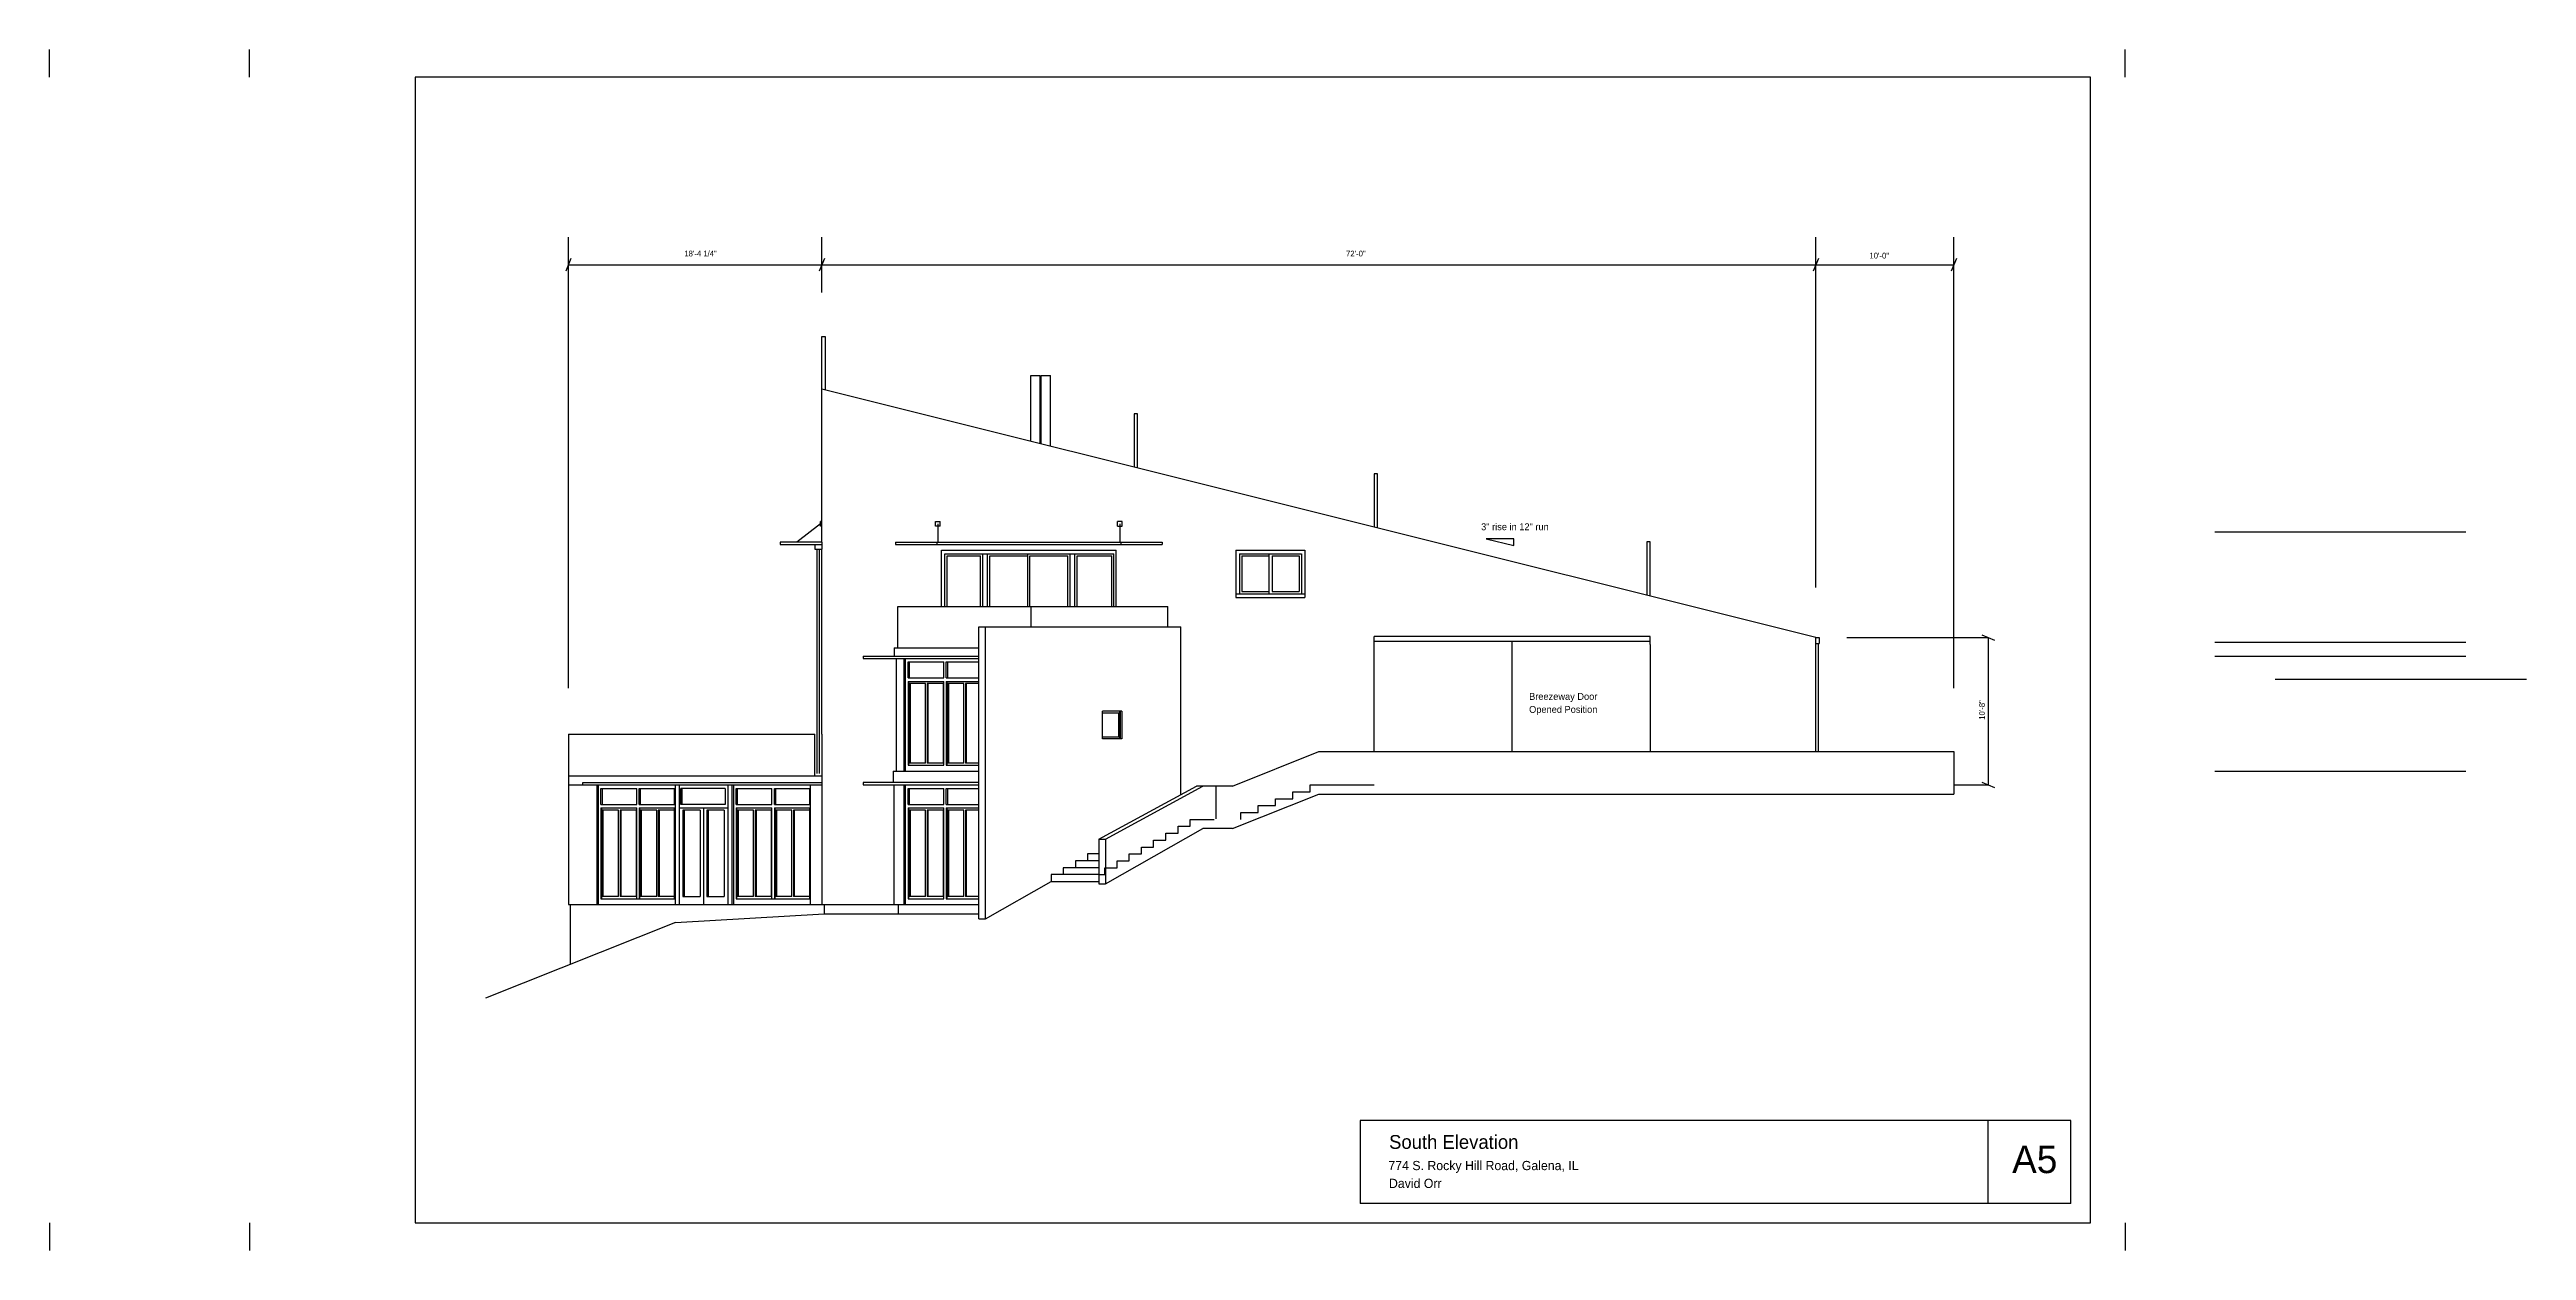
# Model space of a CAD drawing. Header units: inches. Extents: x -9330 to -3694, y -1744 to 4421.
# Drawn here: x -5846 to -3694, y 3377 to 4421 of the extents above; entities that cross this region are included whole.
import ezdxf

# ---------------------------------------------------------------- set-up
doc = ezdxf.new("R2010")
doc.units = ezdxf.units.IN
doc.header["$LTSCALE"] = 64
doc.header["$MEASUREMENT"] = 0
doc.linetypes.add('ACAD_ISO02W100', pattern=[15, 12, -3])
doc.layers.get('0').update_dxf_attribs({"color": 253})
for name, color, linetype in [('A-Elev-North', 7, 'Continuous'), ('A-Elev-South', 7, 'Continuous'), ('border', 7, 'Continuous'), ('construction', 172, 'Continuous'), ('dimensions', 252, 'Continuous'), ('L-construction', 7, 'Continuous')]:
    doc.layers.add(name, color=color, linetype=linetype)

msp = doc.modelspace()

# ---------------------------------------------------------------- linework, layer by layer
at = {"color": 253}
for p, q in [((-4818.3, 3780.3, 0), (-4743.3, 3810.3, 0)), ((-4818.3, 3743.3, 0), (-4743.3, 3773.3))]:
    msp.add_line(p, q, dxfattribs=at)
for p, q in [((-4089.6, 3489.5), (-4707.4, 3489.5)), ((-4707.4, 3489.5), (-4707.4, 3417.5)), ((-4161.6, 3417.5), (-4161.6, 3489.5)), ((-4089.6, 3417.5), (-4089.6, 3489.5)), ((-4089.6, 3417.5), (-4707.4, 3417.5))]:
    msp.add_line(p, q)
at = {"layer": 'A-Elev-North', "color": 252}
for p, q in [((-5175.3, 4125.3), (-5175.3, 4171)), ((-5172.3, 4171), (-5172.3, 4124.5)), ((-4903.8, 4103.9, 21691.4), (-4903.8, 4057.4, 21691.4)), ((-4900.8, 4056.6, 21691.4), (-4900.8, 4103.9, 21691.4)), ((-4695.3, 4051.8, 21691.4), (-4695.3, 4005.3, 21691.4)), ((-4692.3, 4004.5, 21691.4), (-4692.3, 4051.8, 21691.4)), ((-5181.3, 3990.3, 0), (-5175.3, 3990.3, 0)), ((-5175.3, 3992.3, 0), (-5175.3, 3986.3, 0)), ((-4458.3, 3992.5, -10845.7), (-4458.3, 3946, -10845.7)), ((-4455.3, 3945.3, -10845.7), (-4455.3, 3992.5, -10845.7))]:
    msp.add_line(p, q, dxfattribs=at)
at = {"layer": 'A-Elev-North'}
for p, q in [((-5181.3, 3990.3, 0), (-5181.3, 3986.3, 0)), ((-5181.3, 3986.3, 0), (-5175.3, 3986.3, 0)), ((-5179.3, 3867.7, 0), (-5179.3, 3867.7, 0)), ((-5181.3, 3789.3, 0), (-5181.3, 3825.3, 0))]:
    msp.add_line(p, q, dxfattribs=at)
at = {"layer": 'A-Elev-North', "color": 253}
for p, q in [((-5179.3, 3791.3, 0), (-5179.3, 3986.3, 0)), ((-5177.3, 3791.3, 0), (-5177.3, 3986.3, 0))]:
    msp.add_line(p, q, dxfattribs=at)
at = {"layer": 'A-Elev-North', "color": 251}
for p, q in [((-5099, 3874.3, 69957.9), (-5099, 3888.3, 73267.6)), ((-5065.8, 3874.3, 18815.2), (-5065.8, 3888.3, 22124.8)), ((-5365.9, 3764.3, 33550.3), (-5365.9, 3778.3, 36859.9)), ((-5332.7, 3764.3, -17592.5), (-5332.7, 3778.3, -14282.8)), ((-5296.6, 3764.3, -17643.2), (-5296.6, 3778.3, -14333.6)), ((-5248.5, 3764.3, 29427.5), (-5248.5, 3778.3, 32737.1)), ((-5215.2, 3764.3, -21715.3), (-5215.2, 3778.3, -18405.7)), ((-5099, 3764.3, 33550.3), (-5099, 3778.3, 36859.9)), ((-5065.8, 3764.3, -17592.5), (-5065.8, 3778.3, -14282.8))]:
    msp.add_line(p, q, dxfattribs=at)
at = {"layer": 'A-Elev-South', "color": 252}
for p, q in [((-4993.5, 4079.8, 0), (-4993.5, 4137.3, 21691.4)), ((-4993.5, 4137.3, 21691.4), (-4985.5, 4137.3, 21691.4)), ((-4985.5, 4077.8, 0), (-4985.5, 4137.3, 21691.4)), ((-4984.6, 4137.3, 21691.4), (-4976.6, 4137.3, 21691.4)), ((-4984.6, 4077.6, 0), (-4984.6, 4137.3, 21691.4)), ((-4976.6, 4075.6, 0), (-4976.6, 4137.3, 21691.4)), ((-5076.3, 4010.3, -0.1), (-5072.3, 4010.3, -0.1)), ((-5076.3, 4006.3, -0.1), (-5076.3, 4010.3, -0.1)), ((-5072.3, 4006.3, -0.1), (-5076.3, 4006.3, -0.1)), ((-5072.3, 4006.3, -0.1), (-5072.3, 4010.3, -0.1)), ((-4914.3, 4010.3, -0.1), (-4918.3, 4010.3, -0.1)), ((-4918.3, 4006.3, -0.1), (-4918.3, 4010.3, -0.1)), ((-4918.3, 4006.3, -0.1), (-4914.3, 4006.3, -0.1)), ((-4914.3, 4006.3, -0.1), (-4914.3, 4010.3, -0.1)), ((-4815.3, 3985.3, 0), (-4755.3, 3985.3, 0)), ((-4815.3, 3985.3, 0), (-4815.3, 3944.3, 0)), ((-4755.3, 3985.3, 0), (-4755.3, 3944.3, 0)), ((-4815.3, 3944.3, -774.7), (-4755.3, 3944.3, -774.7)), ((-4311.3, 3909.3, -10845.7), (-4308.3, 3909.3, -10845.7)), ((-4311.3, 3904.3, -10845.7), (-4308.3, 3904.3, -10845.7)), ((-4309.3, 3904.3, -10845.7), (-4309.3, 3810.3, -14877.2)), ((-4308.3, 3909.3, -10845.7), (-4308.3, 3904.3, -10845.7)), ((-5139.3, 3893.3, 51396.2), (-5139.3, 3891.3, 51396.2)), ((-5100.3, 3871.3, 26272.6), (-5100.3, 3798.3, -14005.5)), ((-5099.9, 3871.3, 26234.7), (-5099.9, 3798.3, -14043.4)), ((-5085.1, 3869.3, 122365.3), (-5099.2, 3869.3, 122365.3)), ((-5099.2, 3869.3, 122365.3), (-5099.2, 3800.3, 82087.2)), ((-5098.5, 3869.3, 27827.6), (-5098.5, 3800.3, -12450.5)), ((-5085.1, 3800.3, -14043.4), (-5085.1, 3869.3, 26234.7)), ((-5083.6, 3869.3, 40186.5), (-5083.6, 3800.3, -91.6)), ((-5083.6, 3869.3, 40186.5), (-5083.6, 3800.3, -91.6)), ((-5069.5, 3869.3, 146708.2), (-5083.6, 3869.3, 146708.2)), ((-5083, 3869.3, -54351.1), (-5083, 3800.3, -94629.2)), ((-5069.5, 3800.3, 106430), (-5069.5, 3869.3, 146708.2)), ((-5067, 3871.3, 20932.1), (-5067, 3798.3, -19346.1)), ((-5066.7, 3871.3, 20894.2), (-5066.7, 3798.3, -19384)), ((-5065.9, 3869.3, 117024.8), (-5065.9, 3800.3, 76746.6)), ((-5051.8, 3869.3, 117024.8), (-5065.9, 3869.3, 117024.8)), ((-5065.2, 3869.3, 22487.1), (-5065.2, 3800.3, -17791)), ((-5051.8, 3800.3, -19384), (-5051.8, 3869.3, 20894.2)), ((-5038.7, 3869.3, 34846), (-5050.4, 3869.3, 34846)), ((-5050.4, 3869.3, 34846), (-5050.4, 3800.3, -5432.1)), ((-5050.4, 3869.3, 34846), (-5050.4, 3800.3, -5432.1)), ((-5049.7, 3869.3, -59691.6), (-5049.7, 3800.3, -99969.8)), ((-4917.2, 3843.7, -2421.4), (-4931.4, 3843.7, -257.6)), ((-4917.2, 3822.8, -2831.4), (-4917.2, 3843.7, -2831.4)), ((-4917.2, 3822.8, -2421.4), (-4931.4, 3822.8, -257.6)), ((-5085.1, 3800.3, 82087.2), (-5099.2, 3800.3, 82087.2)), ((-5069.5, 3800.3, 106430), (-5083.6, 3800.3, 106430)), ((-5051.8, 3800.3, 76746.6), (-5065.9, 3800.3, 76746.6)), ((-5038.7, 3800.3, 101089.5), (-5050.4, 3800.3, 101089.5)), ((-5370.5, 3677.3, 0), (-5370.5, 3781.3, -12024.4)), ((-5139.3, 3783.3, 0), (-5139.3, 3781.3, 0)), ((-5112.2, 3677.3, 0), (-5112.2, 3781.3, -12024.4)), ((-4743.3, 3773.3), (-4191.3, 3773.3)), ((-4191.3, 3781.3), (-4161.6, 3781.3)), ((-5367.2, 3761.3, -10135), (-5367.2, 3682.3, -10135)), ((-5366.8, 3761.3, -10172.9), (-5366.8, 3682.3, -10172.9)), ((-5352, 3759.3, 85957.6), (-5366.1, 3759.3, 85957.6)), ((-5366.1, 3759.3, 85957.6), (-5366.1, 3684.3, 85957.6)), ((-5365.4, 3759.3, -8580), (-5365.4, 3684.3, -8580)), ((-5352, 3684.3, -10172.9), (-5352, 3759.3, -10172.9)), ((-5350.5, 3759.3, 3778.9), (-5350.5, 3684.3, 3778.9)), ((-5350.5, 3759.3, 3778.9), (-5350.5, 3684.3, 3778.9)), ((-5336.4, 3759.3, 110300.5), (-5350.5, 3759.3, 110300.5)), ((-5349.8, 3759.3, -90758.8), (-5349.8, 3684.3, -90758.8)), ((-5336.4, 3684.3, 110300.5), (-5336.4, 3759.3, 110300.5)), ((-5333.9, 3761.3, -15475.6), (-5333.9, 3682.3, -15475.6)), ((-5333.6, 3761.3, -15513.5), (-5333.6, 3682.3, -15513.5)), ((-5318.7, 3759.3, 80617.1), (-5332.8, 3759.3, 80617.1)), ((-5332.8, 3759.3, 80617.1), (-5332.8, 3684.3, 80617.1)), ((-5332.1, 3759.3, -13920.5), (-5332.1, 3684.3, -13920.5)), ((-5318.7, 3684.3, -15513.5), (-5318.7, 3759.3, -15513.5)), ((-5303.1, 3759.3, -1561.6), (-5317.3, 3759.3, -1561.6)), ((-5317.3, 3759.3, -1561.6), (-5317.3, 3684.3, -1561.6)), ((-5317.3, 3759.3, -1561.6), (-5317.3, 3684.3, -1561.6)), ((-5316.6, 3759.3, -96099.3), (-5316.6, 3684.3, -96099.3)), ((-5295.9, 3759.3, 25654.1), (-5295.9, 3684.3, 25654.1)), ((-5281, 3759.3, 14675.3), (-5295.9, 3759.3, 14675.3)), ((-5294.9, 3759.3, 151295.2), (-5294.9, 3684.3, 151295.2)), ((-5281, 3759.3, 14675.3), (-5281, 3684.3, 14675.3)), ((-5275, 3759.3, 14675.3), (-5275, 3684.3, 14675.3)), ((-5260.1, 3759.3, 14675.3), (-5275, 3759.3, 14675.3)), ((-5274, 3759.3, 151295.2), (-5274, 3684.3, 151295.2)), ((-5260.1, 3759.3, 10971.8), (-5260.1, 3684.3, 10971.8)), ((-5249.7, 3761.3, -14257.9), (-5249.7, 3682.3, -14257.9)), ((-5249.3, 3761.3, -14295.8), (-5249.3, 3682.3, -14295.8)), ((-5234.5, 3759.3, 81834.8), (-5248.6, 3759.3, 81834.8)), ((-5248.6, 3759.3, 81834.8), (-5248.6, 3684.3, 81834.8)), ((-5247.9, 3759.3, -12702.9), (-5247.9, 3684.3, -12702.9)), ((-5234.5, 3684.3, -14295.8), (-5234.5, 3759.3, -14295.8)), ((-5233, 3759.3, -343.9), (-5233, 3684.3, -343.9)), ((-5233, 3759.3, -343.9), (-5233, 3684.3, -343.9)), ((-5218.9, 3759.3, 106177.7), (-5233, 3759.3, 106177.7)), ((-5232.4, 3759.3, -94881.6), (-5232.4, 3684.3, -94881.6)), ((-5218.9, 3684.3, 106177.7), (-5218.9, 3759.3, 106177.7)), ((-5216.4, 3761.3, -19598.4), (-5216.4, 3682.3, -19598.4)), ((-5216.1, 3761.3, -19636.3), (-5216.1, 3682.3, -19636.3)), ((-5201.2, 3759.3, 76494.3), (-5215.3, 3759.3, 76494.3)), ((-5215.3, 3759.3, 76494.3), (-5215.3, 3684.3, 76494.3)), ((-5214.6, 3759.3, -18043.4), (-5214.6, 3684.3, -18043.4)), ((-5201.2, 3684.3, -19636.3), (-5201.2, 3759.3, -19636.3)), ((-5185.6, 3759.3, -5684.5), (-5199.8, 3759.3, -5684.5)), ((-5199.8, 3759.3, -5684.5), (-5199.8, 3684.3, -5684.5)), ((-5199.8, 3759.3, -5684.5), (-5199.8, 3684.3, -5684.5)), ((-5199.1, 3759.3, -100222.1), (-5199.1, 3684.3, -100222.1)), ((-5100.3, 3761.3, -10135), (-5100.3, 3682.3, -10135)), ((-5099.9, 3761.3, -10172.9), (-5099.9, 3682.3, -10172.9)), ((-5085.1, 3759.3, 85957.6), (-5099.2, 3759.3, 85957.6)), ((-5099.2, 3759.3, 85957.6), (-5099.2, 3684.3, 85957.6)), ((-5098.5, 3759.3, -8580), (-5098.5, 3684.3, -8580)), ((-5085.1, 3684.3, -10172.9), (-5085.1, 3759.3, -10172.9)), ((-5083.6, 3759.3, 3778.9), (-5083.6, 3684.3, 3778.9)), ((-5083.6, 3759.3, 3778.9), (-5083.6, 3684.3, 3778.9)), ((-5069.5, 3759.3, 110300.5), (-5083.6, 3759.3, 110300.5)), ((-5083, 3759.3, -90758.8), (-5083, 3684.3, -90758.8)), ((-5069.5, 3684.3, 110300.5), (-5069.5, 3759.3, 110300.5)), ((-5067, 3761.3, -15475.6), (-5067, 3682.3, -15475.6)), ((-5066.7, 3761.3, -15513.5), (-5066.7, 3682.3, -15513.5)), ((-5051.8, 3759.3, 80617.1), (-5065.9, 3759.3, 80617.1)), ((-5065.9, 3759.3, 80617.1), (-5065.9, 3684.3, 80617.1)), ((-5065.2, 3759.3, -13920.5), (-5065.2, 3684.3, -13920.5)), ((-5051.8, 3684.3, -15513.5), (-5051.8, 3759.3, -15513.5)), ((-5038.7, 3759.3, -1561.6), (-5050.4, 3759.3, -1561.6)), ((-5050.4, 3759.3, -1561.6), (-5050.4, 3684.3, -1561.6)), ((-5050.4, 3759.3, -1561.6), (-5050.4, 3684.3, -1561.6)), ((-5049.7, 3759.3, -96099.3), (-5049.7, 3684.3, -96099.3)), ((-5352, 3684.3, 85957.6), (-5366.1, 3684.3, 85957.6)), ((-5336.4, 3684.3, 110300.5), (-5350.5, 3684.3, 110300.5)), ((-5318.7, 3684.3, 80617.1), (-5332.8, 3684.3, 80617.1)), ((-5303.2, 3684.3, 104960), (-5317.3, 3684.3, 104960)), ((-5234.5, 3684.3, 81834.8), (-5248.6, 3684.3, 81834.8)), ((-5218.9, 3684.3, 106177.7), (-5233, 3684.3, 106177.7)), ((-5201.2, 3684.3, 76494.3), (-5215.3, 3684.3, 76494.3)), ((-5185.7, 3684.3, 100837.2), (-5199.8, 3684.3, 100837.2)), ((-5085.1, 3684.3, 85957.6), (-5099.2, 3684.3, 85957.6)), ((-5069.5, 3684.3, 110300.5), (-5083.6, 3684.3, 110300.5)), ((-5051.8, 3684.3, 80617.1), (-5065.9, 3684.3, 80617.1)), ((-5038.7, 3684.3, 104960), (-5050.4, 3684.3, 104960)), ((-5395.5, 3677.3, 0), (-5038.7, 3677.3, 0)), ((-5173.3, 3669.3, 84.9), (-5038.7, 3669.3, 84.9)), ((-5108.9, 3677.3, 0), (-5108.9, 3669.3, 0))]:
    msp.add_line(p, q, dxfattribs=at)
at = {"layer": 'A-Elev-South', "color": 7}
for p, q in [((-4311.3, 3909.3, -10845.7), (-5175.3, 4125.3, -10845.7)), ((-5395.5, 3825.3, -31436), (-5181.3, 3825.3, -11406.8)), ((-5395.5, 3825.3, -10845.7), (-5395.5, 3677.3, 0))]:
    msp.add_line(p, q, dxfattribs=at)
at = {"layer": 'A-Elev-South'}
for p, q in [((-5175.3, 3992.3, 0), (-5175.3, 4125.3, 0)), ((-5176.3, 4008.3, -0.1), (-5196.9, 3992.3, 0)), ((-5175.3, 4010.3, -0.1), (-5176.3, 4010.3, -0.1)), ((-5176.3, 4006.3, -0.1), (-5176.3, 4010.3, 0)), ((-5175.3, 4006.3, -0.1), (-5176.3, 4006.3, -0.1)), ((-5175.3, 3992.3, 0), (-5211.3, 3992.3, 0)), ((-5211.3, 3992.3, 0), (-5211.3, 3990.3, 0)), ((-5211.3, 3990.3, 0), (-5181.3, 3990.3, 0)), ((-5175.3, 3825.3, 0), (-5175.3, 3986.3, 0)), ((-3964.6, 4001.3, 0), (-3746.4, 4001.3, 0)), ((-5038.7, 3665, 267), (-5038.7, 3918.8, -2045.2)), ((-5033, 3665, 267), (-5033, 3918.8, -2045.2)), ((-4695.3, 3810.3, -10845.7), (-4695.3, 3906.2, -10845.7)), ((-4575.3, 3810.3, -10845.7), (-4575.3, 3906.2, -10845.7)), ((-4311.3, 3813.3, 0), (-4311.3, 3909.3, 0)), ((-4311.3, 3810.3, -10845.7), (-4311.3, 3897.3, -10845.7)), ((-3964.6, 3905.3, 0), (-3746.4, 3905.3, 0)), ((-3964.6, 3893.3, 0), (-3746.4, 3893.3, 0)), ((-3912, 3873.3, 0), (-3693.7, 3873.3, 0)), ((-4311.3, 3810.3, 0), (-4191.3, 3810.3, 0)), ((-4191.3, 3810.3, 0), (-4191.3, 3781.3, 0)), ((-3964.6, 3793.3, 0), (-3746.4, 3793.3, 0)), ((-5302.5, 3661.7, -4122.9), (-5467.5, 3596, 3310.7)), ((-5038.7, 3665, 267), (-5033, 3665, 267))]:
    msp.add_line(p, q, dxfattribs=at)
at = {"layer": 'A-Elev-South', "color": 253}
for p, q in [((-5074.3, 4008.3, -0.1), (-5074.3, 3992.3)), ((-4916.3, 4008.3, -0.1), (-4916.3, 3992.3)), ((-5111.3, 3992.3, 0), (-4879.3, 3992.3, 0)), ((-5111.3, 3990.3), (-4879.3, 3990.3, 0)), ((-5071.3, 3985.3, 0), (-4919.3, 3985.3, -15442.7)), ((-5071.3, 3936.3, -2045.2), (-5071.3, 3985.3, 0)), ((-4919.3, 3936.3, -2045.2), (-4919.3, 3985.3, 0)), ((-4915.3, 3992.3), (-4915.3, 3990.3, 0)), ((-4879.3, 3992.3, 0), (-4879.3, 3990.3)), ((-5109.1, 3936.3, -2045.3), (-4989.7, 3936.3, -28333.7)), ((-4993.4, 3918.8, -2045.2), (-4993.4, 3936.3, -2045.2)), ((-4989.7, 3936.3, -12891), (-4874.6, 3936.3, -12891)), ((-4874.6, 3918.8, -2045.2), (-4874.6, 3936.3, -2045.2)), ((-5112.2, 3900.3, 37556.8), (-5038.7, 3900.3, 0)), ((-4695.3, 3906.2, -10845.7), (-4695.3, 3910.2, -10845.7)), ((-4695.3, 3906.2, -10845.7), (-4455.3, 3906.2, -5698.2)), ((-4695.3, 3903.2, -10845.7), (-4695.3, 3903.2, -10845.7)), ((-4455.3, 3903.2, -5698.2), (-4455.3, 3910.2, -5698.2)), ((-4455.3, 3903.2, -5698.2), (-4455.3, 3810.3, -9789.5)), ((-4455.3, 3903.2, -5698.2), (-4455.3, 3903.2, -5698.2)), ((-5139.3, 3893.3, 51396.2), (-5038.7, 3893.3, 0)), ((-5139.3, 3891.3, 36407.6), (-5038.7, 3891.3, 36407.6)), ((-5102.4, 3793.3, -2652.9), (-5102.4, 3891.3, 33141.6)), ((-5100.3, 3888.3, 65169.3), (-5069.2, 3888.3, 26530)), ((-5100.3, 3874.3, 72443.5), (-5100.3, 3888.3, 65169.3)), ((-5069.2, 3874.3, 16647), (-5069.2, 3888.3, 14638.9)), ((-5067, 3888.3, 31183.7), (-5038.7, 3888.3, 34469.3)), ((-5067, 3874.3, 21300.7), (-5067, 3888.3, 19292.7)), ((-5100.3, 3874.3, 49400.2), (-5069.2, 3874.3, 10760.8)), ((-5100.3, 3871.3, 22519.9), (-5069.2, 3871.3, 16358.3)), ((-5069.2, 3798.3, -2922.1), (-5069.2, 3871.3, 27346.3)), ((-5067, 3874.3, 15414.6), (-5038.7, 3874.3, 18700.2)), ((-5067, 3871.3, 21300.7), (-5038.7, 3871.3, 19179.9)), ((-4914.5, 3845.3, -2573.8), (-4931.4, 3845.3, -2573.8)), ((-4931.4, 3821.3), (-4931.4, 3845.3)), ((-4914.5, 3845.3, -2573.8), (-4914.5, 3821.3, -2573.8)), ((-4914.5, 3821.3, -2573.8), (-4931.4, 3821.3, -2573.8)), ((-4743.3, 3810.3, 0), (-4311.3, 3810.3, 0)), ((-5395.5, 3789.3, 0), (-5175.3, 3789.3, 0)), ((-5113.3, 3793.3, 0), (-5038.7, 3793.3, -29579)), ((-5100.3, 3798.3, -14005.5), (-5069.2, 3798.3, -20167.1)), ((-5067, 3798.3, -19346.1), (-5038.7, 3798.3, -24958.1)), ((-5395.5, 3781.3, 0), (-5175.3, 3781.3, 0)), ((-5382.9, 3783.3, 0), (-5175.3, 3783.3, 0)), ((-5369.3, 3677.3, 1217.6), (-5369.3, 3781.3, -3266.1)), ((-5367.2, 3778.3, 28761.7), (-5336.1, 3778.3, -9877.7)), ((-5367.2, 3764.3, 36035.9), (-5367.2, 3778.3, 28761.7)), ((-5336.1, 3764.3, -19760.7), (-5336.1, 3778.3, -21768.7)), ((-5333.9, 3778.3, -5223.9), (-5303.1, 3778.3, -1646.8)), ((-5333.9, 3764.3, -15106.9), (-5333.9, 3778.3, -17115)), ((-5303.1, 3764.3, -11529.8), (-5303.1, 3778.3, -13537.8)), ((-5302.5, 3677.3, -4122.9), (-5302.5, 3781.3, 0)), ((-5298.9, 3677.3, -4122.9), (-5298.9, 3781.3, 0)), ((-5259.2, 3778.3, -3921.6), (-5297.8, 3778.3, 2908.5)), ((-5297.8, 3764.3, -17643.2), (-5297.8, 3778.3, -17623.2)), ((-5259.2, 3778.3, 133161.7), (-5259.2, 3764.3, 133848.8)), ((-5256.5, 3677.3, -4122.9), (-5256.5, 3781.3, 0)), ((-5253, 3677.3, -4122.9), (-5253, 3781.3, 0)), ((-5251.8, 3677.3, -2905.2), (-5251.8, 3781.3, -7388.9)), ((-5249.7, 3778.3, 24638.8), (-5218.6, 3778.3, -14000.5)), ((-5249.7, 3764.3, 31913), (-5249.7, 3778.3, 24638.8)), ((-5218.6, 3764.3, -23883.5), (-5218.6, 3778.3, -25891.6)), ((-5216.4, 3764.3, -19229.7), (-5216.4, 3778.3, -21237.8)), ((-5216.4, 3778.3, -9346.8), (-5185.6, 3778.3, -5769.6)), ((-5185.6, 3764.3, -15652.6), (-5185.6, 3778.3, -17660.7)), ((-5185, 3677.3, -8245.8), (-5185, 3781.3, -20270.2)), ((-5038.7, 3783.3, 0), (-5139.3, 3783.3, 0)), ((-5139.3, 3781.3, 0), (-5038.7, 3781.3, 0)), ((-5102.4, 3677.3, 1217.6), (-5102.4, 3781.3, -3266.1)), ((-5100.3, 3778.3, 28761.7), (-5069.2, 3778.3, -9877.7)), ((-5100.3, 3764.3, 36035.9), (-5100.3, 3778.3, 28761.7)), ((-5069.2, 3764.3, -19760.7), (-5069.2, 3778.3, -21768.7)), ((-5067, 3764.3, -15106.9), (-5067, 3778.3, -17114.9)), ((-5067, 3778.3, -5223.9), (-5038.7, 3778.3, -1938.3)), ((-4934.5, 3734.2, 328.2), (-4849.7, 3780.3, -3103.6)), ((-4928.8, 3734.2, 328.2), (-4844.1, 3780.3, -3103.6)), ((-4818.3, 3780.3, 0), (-4849.7, 3780.3, 0)), ((-4191.3, 3781.3), (-4191.3, 3773.3)), ((-5367.2, 3764.3, 12992.5), (-5336.1, 3764.3, -25646.8)), ((-5367.2, 3761.3, -13887.8), (-5336.1, 3761.3, -20049.4)), ((-5336.1, 3682.3, 948.4), (-5336.1, 3761.3, -9061.3)), ((-5333.9, 3764.3, -20993), (-5303.1, 3764.3, -17415.9)), ((-5333.9, 3761.3, -15106.9), (-5303.1, 3761.3, -17415.9)), ((-5303.1, 3682.3, -1520.1), (-5303.1, 3761.3, -11529.8)), ((-5298.9, 3761.3, -8304.6), (-5256.5, 3761.3, -792.9)), ((-5259.2, 3764.3, -8044.5), (-5297.8, 3764.3, -1214.4)), ((-5277.7, 3677.3, -425.8), (-5277.7, 3761.3, -4548.7)), ((-5249.7, 3764.3, 8869.7), (-5218.6, 3764.3, -29769.7)), ((-5249.7, 3761.3, -18010.6), (-5218.6, 3761.3, -24172.2)), ((-5218.6, 3682.3, -3174.5), (-5218.6, 3761.3, -13184.2)), ((-5216.4, 3764.3, -25115.9), (-5185.6, 3764.3, -21538.7)), ((-5216.4, 3761.3, -19229.7), (-5185.6, 3761.3, -21538.7)), ((-5185.6, 3682.3, -5642.9), (-5185.6, 3761.3, -15652.6)), ((-5100.3, 3764.3, 12992.5), (-5069.2, 3764.3, -25646.8)), ((-5100.3, 3761.3, -13887.8), (-5069.2, 3761.3, -20049.4)), ((-5069.2, 3682.3, 948.4), (-5069.2, 3761.3, -9061.3)), ((-5067, 3764.3, -20993), (-5038.7, 3764.3, -17707.4)), ((-5067, 3761.3, -15106.9), (-5038.7, 3761.3, -17227.7)), ((-4934.5, 3734.2, 328.2), (-4928.8, 3734.2, 328.2)), ((-4934.5, 3734.2, 328.2), (-4934.5, 3695.3, 328.2)), ((-4928.8, 3734.2, -4819.4), (-4928.8, 3695.3, -4819.4)), ((-4818.3, 3743.3, 0), (-4844.1, 3743.3, 0)), ((-4934.5, 3703.3, -17098.9), (-4976, 3703.3, -17098.9)), ((-4934.5, 3709.3, -17098.9), (-4965.4, 3709.3, -17098.9)), ((-4934.5, 3715.3, -17098.9), (-4954.8, 3715.3, -17098.9)), ((-4934.5, 3721.3, -17098.9), (-4944.2, 3721.3, -17098.9)), ((-5367.2, 3682.3, -10135), (-5336.1, 3682.3, -16296.6)), ((-5336.1, 3682.3, -11194.7), (-5303.1, 3682.3, -13663.2)), ((-5295.9, 3684.3, 257816.8), (-5281, 3684.3, 257816.8)), ((-5275, 3684.3, 257816.8), (-5260.1, 3684.3, 257816.8)), ((-5249.7, 3682.3, -14257.9), (-5218.6, 3682.3, -20419.5)), ((-5218.6, 3682.3, -15317.6), (-5185.6, 3682.3, -17786)), ((-5100.3, 3682.3, -10135), (-5069.2, 3682.3, -16296.6)), ((-5067, 3682.3, -15475.6), (-5038.7, 3682.3, -21087.6)), ((-4934.5, 3695.3, 5147.6), (-4928.8, 3695.3)), ((-5394, 3677.3, 0), (-5394, 3625.2, 0)), ((-5302.5, 3661.7, 0), (-5173.3, 3669.3, 0)), ((-5173.3, 3677.3, 0), (-5173.3, 3669.3, 0))]:
    msp.add_line(p, q, dxfattribs=at)
at = {"layer": 'A-Elev-South', "color": 251}
for p, q in [((-5068.3, 3982.3, 0), (-4994.3, 3982.3, 753.3)), ((-5068.3, 3936.3, -2045.2), (-5068.3, 3982.3, 0)), ((-5066.3, 3936.3, -2045.2), (-5066.3, 3980.3, 0)), ((-5066.3, 3980.3, 0), (-5037.3, 3980.3, 0)), ((-5037.3, 3936.3, -2045.2), (-5037.3, 3980.3, 0)), ((-5035.3, 3936.3, -2045.2), (-5035.3, 3982.3, 0)), ((-5031.3, 3936.3, -2045.2), (-5031.3, 3982.3, 0)), ((-5029.3, 3980.3, 0), (-4996.3, 3980.3, 0)), ((-5029.3, 3936.3, -2045.2), (-5029.3, 3980.3, 0)), ((-4996.3, 3936.3, -2045.2), (-4996.3, 3982.3, 0)), ((-4994.3, 3982.3, 0), (-4921.3, 3982.3, 0)), ((-4994.3, 3936.3, -2045.2), (-4994.3, 3980.3, 0)), ((-4994.3, 3980.3, 0), (-4961.3, 3980.3, 0)), ((-4961.3, 3936.3, -2045.2), (-4961.3, 3980.3, 0)), ((-4959.3, 3936.3, -2045.2), (-4959.3, 3982.3, 0)), ((-4955.3, 3936.3, -2045.2), (-4955.3, 3982.3, 0)), ((-4953.3, 3980.3, 0), (-4923.3, 3980.3, 0)), ((-4953.3, 3936.3, -2045.2), (-4953.3, 3980.3, 0)), ((-4923.3, 3936.3, -2045.2), (-4923.3, 3980.3, 0)), ((-4921.3, 3936.3, -2045.2), (-4921.3, 3982.3, 0)), ((-4812.3, 3982.3, 774.7), (-4812.3, 3947.3, -774.7)), ((-4812.3, 3982.3, 10845.7), (-4758.3, 3982.3, 10845.7)), ((-4810.3, 3980.3, 1291.1), (-4810.3, 3949.3, -1291.2)), ((-4810.3, 3980.3, 10845.7), (-4786.8, 3980.3, 10845.7)), ((-4786.8, 3982.3, 774.7), (-4786.8, 3947.3, -774.7)), ((-4783.8, 3980.3, 1291.1), (-4783.8, 3949.3, -1291.2)), ((-4783.8, 3980.3, 10845.7), (-4760.3, 3980.3, 10845.7)), ((-4760.3, 3980.3, 1291.1), (-4760.3, 3949.3, -1291.2)), ((-4758.3, 3982.3, 774.7), (-4758.3, 3947.3, -774.7)), ((-4815.3, 3947.3, -774.7), (-4755.3, 3947.3, -774.7)), ((-4810.3, 3949.3, -774.7), (-4786.8, 3949.3, -774.7)), ((-4783.8, 3949.3, -774.7), (-4760.3, 3949.3, -774.7)), ((-5109.1, 3900.3, 37556.8), (-5109.1, 3936.3, -2045.3)), ((-4863.3, 3810.3, -10845.7), (-4863.3, 3918.8, -12891)), ((-5112.2, 3900.3, 37556.8), (-5112.2, 3893.3, 37556.8)), ((-4455.3, 3910.2, -5698.2), (-4695.3, 3910.2, -10845.7)), ((-5110.2, 3793.3, 0), (-5110.2, 3891.3, 37556.8)), ((-5103.6, 3793.3, -3870.5), (-5103.6, 3891.3, 36407.6)), ((-4916.2, 3821.3, -2831.4), (-4916.2, 3845.3, -2831.4)), ((-4863.3, 3772.9, -10845.7), (-4863.3, 3810.3, -10845.7)), ((-5113.3, 3793.3, 0), (-5113.3, 3783.3, 0)), ((-5103.6, 3677.3, 0), (-5103.6, 3781.3, 0)), ((-4832.7, 3780.3, -4819.4), (-4832.7, 3751.8, -4819.4)), ((-4928.8, 3695.3, 3858.8), (-4844.1, 3743.3, 3858.8)), ((-4976, 3703.3, -17098.9), (-4976, 3697.3, -17098.9)), ((-4965.4, 3709.3, -17098.9), (-4965.4, 3703.3, -17098.9)), ((-4954.8, 3715.3, -17098.9), (-4954.8, 3709.3, -17098.9)), ((-4944.2, 3721.3, -17098.9), (-4944.2, 3715.3, -17098.9)), ((-5033, 3665, -17098.9), (-4976, 3697.3, -17098.9)), ((-4976, 3697.3, -17098.9), (-4934.5, 3697.3, -10853.8))]:
    msp.add_line(p, q, dxfattribs=at)
at = {"layer": 'A-Elev-South', "color": 254}
for p, q in [((-5038.7, 3918.8, -35464.4), (-4863.3, 3918.8, -33671)), ((-5175.3, 3825.3, -10845.7), (-5175.3, 3677.3, 0))]:
    msp.add_line(p, q, dxfattribs=at)
at = {"layer": 'A-Elev-South', "color": 250}
msp.add_line((-4915.5, 3821.3, -2573.8), (-4915.5, 3845.3, -2573.8), dxfattribs=at)
at = {"layer": 'A-Elev-South', "color": 252, "linetype": 'ACAD_ISO02W100'}
for p, q in [((-4780.8, 3769.3, -698), (-4765.8, 3769.3, -4628)), ((-4780.8, 3763.3, 15428.1), (-4780.8, 3769.3, 13857.1)), ((-4765.8, 3775.3, -698), (-4750.8, 3775.3, -4628)), ((-4765.8, 3769.3, 15428.1), (-4765.8, 3775.3, 13857.1)), ((-4750.8, 3781.3), (-4695.3, 3781.3, -14532.2)), ((-4750.8, 3775.3, 15428.1), (-4750.8, 3781.3, 13857.1)), ((-4855, 3751.3, 12439.1), (-4834.1, 3751.3, 6952)), ((-4855, 3745.3, 1571.1), (-4855, 3751.3)), ((-4810.9, 3757.3, -698), (-4795.9, 3757.3, -4628)), ((-4810.9, 3751.3, 873.1), (-4810.9, 3757.3, -698)), ((-4795.9, 3763.3, -698), (-4780.8, 3763.3, -4628)), ((-4795.9, 3757.3, 15428.1), (-4795.9, 3763.3, 13857.1)), ((-4897.4, 3727.3, -15710.5), (-4886.8, 3727.3, -18485.1)), ((-4897.4, 3721.3, -14139.5), (-4897.4, 3727.3, -15710.5)), ((-4886.8, 3733.3, -15710.5), (-4876.2, 3733.3, -18485.1)), ((-4886.8, 3727.3, -14139.5), (-4886.8, 3733.3, -15710.5)), ((-4876.2, 3739.3, -15710.5), (-4865.6, 3739.3, -18485.1)), ((-4876.2, 3733.3, -14139.5), (-4876.2, 3739.3, -15710.5)), ((-4865.6, 3745.3, -15710.5), (-4855, 3745.3, -18485.1)), ((-4865.6, 3739.3, -14139.5), (-4865.6, 3745.3, -15710.5)), ((-4934.5, 3703.3, -17098.9), (-4929.2, 3703.3, -18485.1)), ((-4929.2, 3709.3, -15710.5), (-4918.6, 3709.3, -18485.1)), ((-4929.2, 3703.3, -14139.5), (-4929.2, 3709.3, -15710.5)), ((-4918.6, 3715.3, -15710.5), (-4908, 3715.3, -18485.1)), ((-4918.6, 3709.3, -14139.5), (-4918.6, 3715.3, -15710.5)), ((-4908, 3721.3, -15710.5), (-4897.4, 3721.3, -18485.1)), ((-4908, 3715.3, -14139.5), (-4908, 3721.3, -15710.5))]:
    msp.add_line(p, q, dxfattribs=at)
at = {"layer": 'border'}
msp.add_lwpolyline([(-5528.6, 4396.6), (-5528.6, 3400.6), (-4072.6, 3400.6), (-4072.6, 4396.6), (-5528.6, 4396.6)], close=True, dxfattribs=at)
at = {"layer": 'construction'}
for p, q in [((-5846.4, 4396.6), (-5846.4, 4420.6)), ((-5672.6, 4396.6), (-5672.6, 4420.6)), ((-4042.6, 4396.6), (-4042.6, 4420.6)), ((-5846.4, 3400.6), (-5846.4, 3376.6)), ((-5672.6, 3400.6), (-5672.6, 3376.6)), ((-4042.6, 3400.6), (-4042.6, 3376.6))]:
    msp.add_line(p, q, dxfattribs=at)
at = {"layer": 'construction', "color": 253}
for p, q in [((-5111.3, 3992.3, 0), (-5111.3, 3990.3)), ((-5075.3, 3992.3, 0), (-5075.3, 3990.3, 0))]:
    msp.add_line(p, q, dxfattribs=at)
at = {"layer": 'dimensions', "color": 253}
for p, q in [((-5395.5, 3865.3, -10845.7), (-5395.5, 4257.4, -10845.7)), ((-5175.3, 4209.4, -10845.7), (-5175.3, 4257.4, -10845.7)), ((-5393.2, 4238.9, -10845.7), (-5397.8, 4227.9, -10845.7)), ((-5395.5, 4233.4, -10845.7), (-4191.3, 4233.4, -10845.7)), ((-5173, 4238.9, -10845.7), (-5177.6, 4227.9, -10845.7)), ((-4309, 4238.9, -10845.7), (-4313.6, 4227.9, -10845.7)), ((-4189, 4238.9, -10845.7), (-4193.6, 4227.9, -10845.7)), ((-4573.7, 3995.3, -15993.3), (-4597.7, 3995.3, -15993.3)), ((-4597.7, 3995.3, -15993.3), (-4573.7, 3989.3, -5698.2)), ((-4573.7, 3989.3, -5698.2), (-4573.7, 3995.3, -5698.2)), ((-4284.3, 3909.3), (-4161.6, 3909.3)), ((-4167.1, 3911.6, -2624.7), (-4156, 3907, -2624.7)), ((-4167.1, 3783.6, -7823.2), (-4156, 3779, -7823.2))]:
    msp.add_line(p, q, dxfattribs=at)
at = {"layer": 'dimensions', "color": 252}
for p, q in [((-4311.3, 3953, 0), (-4311.3, 4257.4, 0)), ((-4191.3, 3865.3, 0), (-4191.3, 4257.4, 0)), ((-5175.3, 4171), (-5172.3, 4171)), ((-4900.8, 4103.9, 21691.4), (-4903.8, 4103.9, 21691.4)), ((-4692.3, 4051.8, 21691.4), (-4695.3, 4051.8, 21691.4)), ((-4455.3, 3992.5, -10845.7), (-4458.3, 3992.5, -10845.7))]:
    msp.add_line(p, q, dxfattribs=at)
at = {"layer": 'dimensions'}
msp.add_line((-4161.6, 3909.3, -13667.1), (-4161.6, 3781.3, -15646.4), dxfattribs=at)
at = {"layer": 'L-construction', "color": 253}
msp.add_line((-5382.9, 3781.3, 1652.7), (-5382.9, 3783.3, 1652.7), dxfattribs=at)

# ---------------------------------------------------------------- texts
at = {"layer": 'construction', "color": 253}
for s, p in [('Breezeway Door', (-4560.5, 3855.2, -26839)), ('Opened Position', (-4560.5, 3843.9, -26839))]:
    msp.add_text(s, height=6, dxfattribs=at).set_placement(p)
at = {"layer": 'construction', "color": 7}
for s, height, p in [('South Elevation', 12, (-4682.2, 3464.9, -15993.3)), ('A5', 24, (-4140.7, 3443.8, -15993.3)), ('774 S. Rocky Hill Road, Galena, IL', 8, (-4682.8, 3446.4, -15993.3)), ('David Orr', 8, (-4682.3, 3430.9, -15993.3))]:
    msp.add_text(s, height=height, dxfattribs=at).set_placement(p)
at = {"layer": 'dimensions', "color": 253}
for s, height, p in [('18\'-4 1/4"', 5, (-5294.7, 4240.7, -15993.3)), ('72\'-0"', 5, (-4719.6, 4240.7, -15993.3)), ('10\'-0"', 5, (-4264.7, 4238.9, -15993.3)), ('3" rise in 12" run', 6, (-4602.2, 4002.7, -15993.3))]:
    msp.add_text(s, height=height, dxfattribs=at).set_placement(p)
msp.add_text('10\'-8"', height=5, rotation=90, dxfattribs=at).set_placement((-4164.4, 3837.9, -15646.4))

doc.saveas('drawing.dxf')
